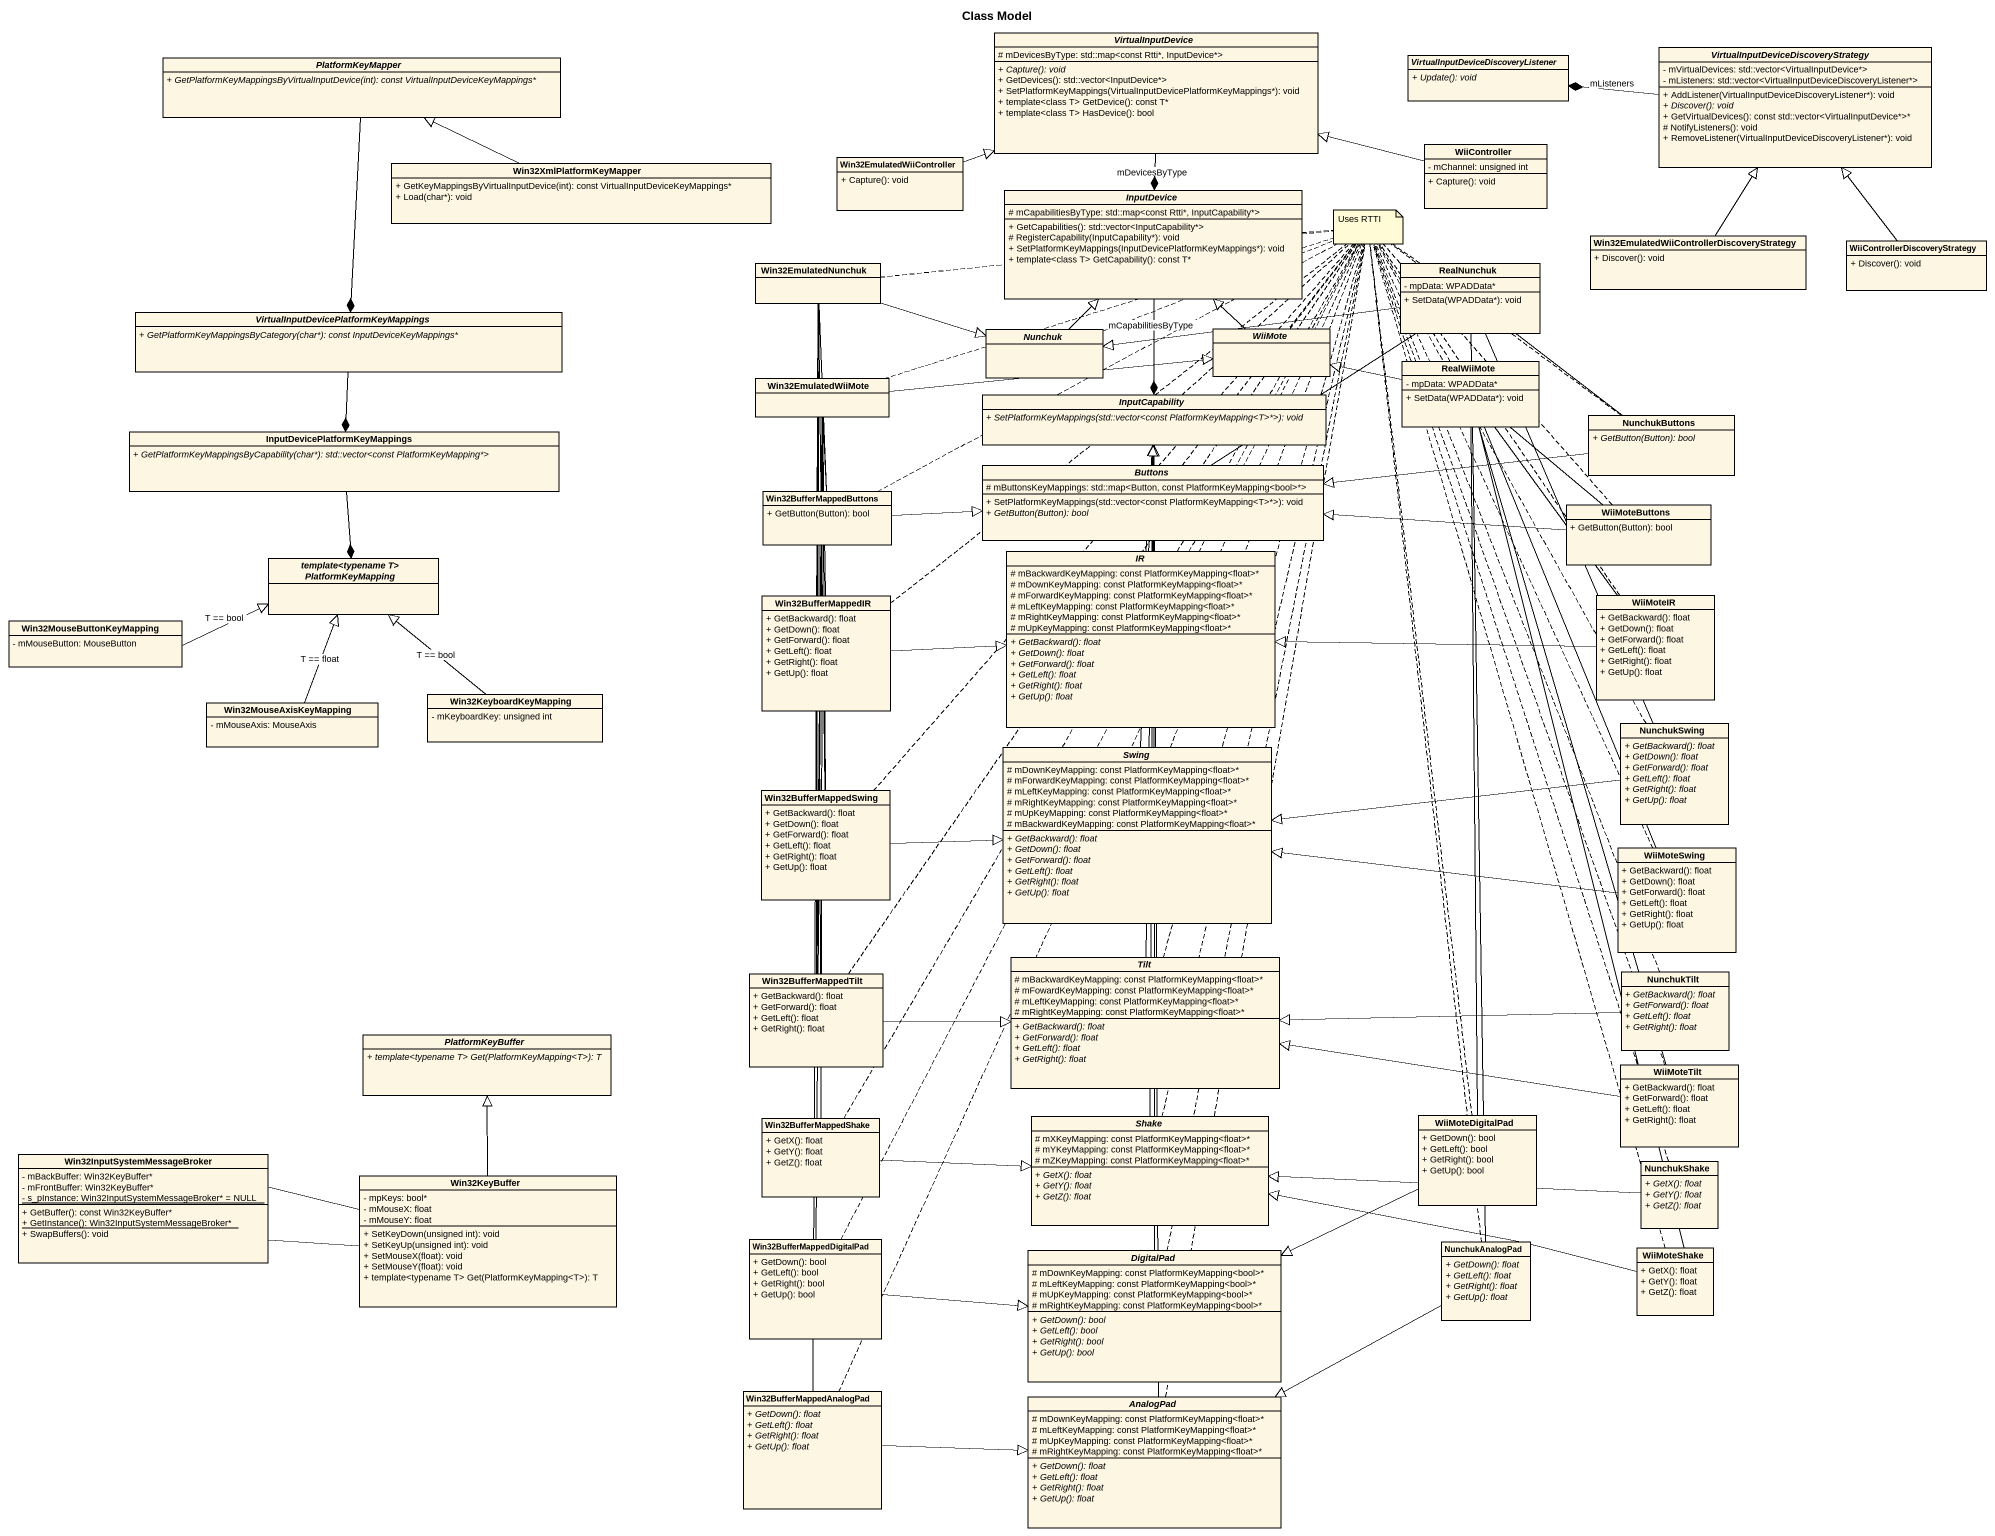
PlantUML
@startuml
title Class Model
hide circle
hide empty members
skinparam classAttributeIconSize 0
abstract class VirtualInputDevice {
  # mDevicesByType: std::map<const Rtti*, InputDevice*>
  {abstract} + Capture(): void
  + GetDevices(): std::vector<InputDevice*>
  + SetPlatformKeyMappings(VirtualInputDevicePlatformKeyMappings*): void
  + template<class T> GetDevice(): const T*
  + template<class T> HasDevice(): bool
}
abstract class PlatformKeyMapper {
  {abstract} + GetPlatformKeyMappingsByVirtualInputDevice(int): const VirtualInputDeviceKeyMappings*
}
abstract class "VirtualInputDeviceDiscoveryListener" as VirtualInputDeviceDiscoveryL {
  {abstract} + Update(): void
}
abstract class "VirtualInputDeviceDiscoveryStrategy" as VirtualInputDeviceDiscoveryS {
  - mVirtualDevices: std::vector<VirtualInputDevice*>
  - mListeners: std::vector<VirtualInputDeviceDiscoveryListener*>
  + AddListener(VirtualInputDeviceDiscoveryListener*): void
  {abstract} + Discover(): void
  + GetVirtualDevices(): const std::vector<VirtualInputDevice*>*
  # NotifyListeners(): void
  + RemoveListener(VirtualInputDeviceDiscoveryListener*): void
}
class WiiController {
  - mChannel: unsigned int
  + Capture(): void
}
class Win32XmlPlatformKeyMapper {
  + GetKeyMappingsByVirtualInputDevice(int): const VirtualInputDeviceKeyMappings*
  + Load(char*): void
}
class Win32EmulatedWiiController {
  + Capture(): void
}
abstract class InputDevice {
  # mCapabilitiesByType: std::map<const Rtti*, InputCapability*>
  + GetCapabilities(): std::vector<InputCapability*>
  # RegisterCapability(InputCapability*): void
  + SetPlatformKeyMappings(InputDevicePlatformKeyMappings*): void
  + template<class T> GetCapability(): const T*
}
class Win32EmulatedNunchuk
class RealNunchuk {
  - mpData: WPADData*
  + SetData(WPADData*): void
}
class "Win32EmulatedWiiControllerDiscoveryStrategy" as Win32EmulatedWiiControllerDi {
  + Discover(): void
}
class "WiiControllerDiscoveryStrategy" as WiiControllerDiscoveryStrate {
  + Discover(): void
}
abstract class "VirtualInputDevicePlatformKeyMappings" as VirtualInputDevicePlatformKe {
  {abstract} + GetPlatformKeyMappingsByCategory(char*): const InputDeviceKeyMappings*
}
abstract class Nunchuk
abstract class WiiMote
class Win32EmulatedWiiMote
class RealWiiMote {
  - mpData: WPADData*
  + SetData(WPADData*): void
}
abstract class InputCapability {
  {abstract} + SetPlatformKeyMappings(std::vector<const PlatformKeyMapping<T>*>): void
}
class NunchukButtons {
  {abstract} + GetButton(Button): bool
}
class "InputDevicePlatformKeyMappings" as InputDevicePlatformKeyMappin {
  {abstract} + GetPlatformKeyMappingsByCapability(char*): std::vector<const PlatformKeyMapping*>
}
class Win32BufferMappedButtons {
  + GetButton(Button): bool
}
abstract class Buttons {
  # mButtonsKeyMappings: std::map<Button, const PlatformKeyMapping<bool>*>
  + SetPlatformKeyMappings(std::vector<const PlatformKeyMapping<T>*>): void
  {abstract} + GetButton(Button): bool
}
class WiiMoteButtons {
  + GetButton(Button): bool
}
abstract class "template<typename T> PlatformKeyMapping" as template_typename_T
abstract class IR {
  # mBackwardKeyMapping: const PlatformKeyMapping<float>*
  # mDownKeyMapping: const PlatformKeyMapping<float>*
  # mForwardKeyMapping: const PlatformKeyMapping<float>*
  # mLeftKeyMapping: const PlatformKeyMapping<float>*
  # mRightKeyMapping: const PlatformKeyMapping<float>*
  # mUpKeyMapping: const PlatformKeyMapping<float>*
  {abstract} + GetBackward(): float
  {abstract} + GetDown(): float
  {abstract} + GetForward(): float
  {abstract} + GetLeft(): float
  {abstract} + GetRight(): float
  {abstract} + GetUp(): float
}
class Win32BufferMappedIR {
  + GetBackward(): float
  + GetDown(): float
  + GetForward(): float
  + GetLeft(): float
  + GetRight(): float
  + GetUp(): float
}
class WiiMoteIR {
  + GetBackward(): float
  + GetDown(): float
  + GetForward(): float
  + GetLeft(): float
  + GetRight(): float
  + GetUp(): float
}
class Win32MouseButtonKeyMapping {
  - mMouseButton: MouseButton
}
class Win32KeyboardKeyMapping {
  - mKeyboardKey: unsigned int
}
class Win32MouseAxisKeyMapping {
  - mMouseAxis: MouseAxis
}
class NunchukSwing {
  {abstract} + GetBackward(): float
  {abstract} + GetDown(): float
  {abstract} + GetForward(): float
  {abstract} + GetLeft(): float
  {abstract} + GetRight(): float
  {abstract} + GetUp(): float
}
abstract class Swing {
  # mDownKeyMapping: const PlatformKeyMapping<float>*
  # mForwardKeyMapping: const PlatformKeyMapping<float>*
  # mLeftKeyMapping: const PlatformKeyMapping<float>*
  # mRightKeyMapping: const PlatformKeyMapping<float>*
  # mUpKeyMapping: const PlatformKeyMapping<float>*
  # mBackwardKeyMapping: const PlatformKeyMapping<float>*
  {abstract} + GetBackward(): float
  {abstract} + GetDown(): float
  {abstract} + GetForward(): float
  {abstract} + GetLeft(): float
  {abstract} + GetRight(): float
  {abstract} + GetUp(): float
}
class Win32BufferMappedSwing {
  + GetBackward(): float
  + GetDown(): float
  + GetForward(): float
  + GetLeft(): float
  + GetRight(): float
  + GetUp(): float
}
class WiiMoteSwing {
  + GetBackward(): float
  + GetDown(): float
  + GetForward(): float
  + GetLeft(): float
  + GetRight(): float
  + GetUp(): float
}
abstract class Tilt {
  # mBackwardKeyMapping: const PlatformKeyMapping<float>*
  # mFowardKeyMapping: const PlatformKeyMapping<float>*
  # mLeftKeyMapping: const PlatformKeyMapping<float>*
  # mRightKeyMapping: const PlatformKeyMapping<float>*
  {abstract} + GetBackward(): float
  {abstract} + GetForward(): float
  {abstract} + GetLeft(): float
  {abstract} + GetRight(): float
}
class Win32BufferMappedTilt {
  + GetBackward(): float
  + GetForward(): float
  + GetLeft(): float
  + GetRight(): float
}
class NunchukTilt {
  {abstract} + GetBackward(): float
  {abstract} + GetForward(): float
  {abstract} + GetLeft(): float
  {abstract} + GetRight(): float
}
abstract class PlatformKeyBuffer {
  {abstract} + template<typename T> Get(PlatformKeyMapping<T>): T
}
class WiiMoteTilt {
  + GetBackward(): float
  + GetForward(): float
  + GetLeft(): float
  + GetRight(): float
}
class Win32BufferMappedShake {
  + GetX(): float
  + GetY(): float
  + GetZ(): float
}
abstract class Shake {
  # mXKeyMapping: const PlatformKeyMapping<float>*
  # mYKeyMapping: const PlatformKeyMapping<float>*
  # mZKeyMapping: const PlatformKeyMapping<float>*
  {abstract} + GetX(): float
  {abstract} + GetY(): float
  {abstract} + GetZ(): float
}
class WiiMoteDigitalPad {
  + GetDown(): bool
  + GetLeft(): bool
  + GetRight(): bool
  + GetUp(): bool
}
class "Win32InputSystemMessageBroker" as Win32InputSystemMessageBroke {
  - mBackBuffer: Win32KeyBuffer*
  - mFrontBuffer: Win32KeyBuffer*
  {static} - s_pInstance: Win32InputSystemMessageBroker* = NULL
  + GetBuffer(): const Win32KeyBuffer*
  {static} + GetInstance(): Win32InputSystemMessageBroker*
  + SwapBuffers(): void
}
class Win32KeyBuffer {
  - mpKeys: bool*
  - mMouseX: float
  - mMouseY: float
  + SetKeyDown(unsigned int): void
  + SetKeyUp(unsigned int): void
  + SetMouseX(float): void
  + SetMouseY(float): void
  + template<typename T> Get(PlatformKeyMapping<T>): T
}
class NunchukShake {
  {abstract} + GetX(): float
  {abstract} + GetY(): float
  {abstract} + GetZ(): float
}
class Win32BufferMappedDigitalPad {
  + GetDown(): bool
  + GetLeft(): bool
  + GetRight(): bool
  + GetUp(): bool
}
abstract class DigitalPad {
  # mDownKeyMapping: const PlatformKeyMapping<bool>*
  # mLeftKeyMapping: const PlatformKeyMapping<bool>*
  # mUpKeyMapping: const PlatformKeyMapping<bool>*
  # mRightKeyMapping: const PlatformKeyMapping<bool>*
  {abstract} + GetDown(): bool
  {abstract} + GetLeft(): bool
  {abstract} + GetRight(): bool
  {abstract} + GetUp(): bool
}
class NunchukAnalogPad {
  {abstract} + GetDown(): float
  {abstract} + GetLeft(): float
  {abstract} + GetRight(): float
  {abstract} + GetUp(): float
}
class WiiMoteShake {
  + GetX(): float
  + GetY(): float
  + GetZ(): float
}
class Win32BufferMappedAnalogPad {
  {abstract} + GetDown(): float
  {abstract} + GetLeft(): float
  {abstract} + GetRight(): float
  {abstract} + GetUp(): float
}
abstract class AnalogPad {
  # mDownKeyMapping: const PlatformKeyMapping<float>*
  # mLeftKeyMapping: const PlatformKeyMapping<float>*
  # mUpKeyMapping: const PlatformKeyMapping<float>*
  # mRightKeyMapping: const PlatformKeyMapping<float>*
  {abstract} + GetDown(): float
  {abstract} + GetLeft(): float
  {abstract} + GetRight(): float
  {abstract} + GetUp(): float
}
VirtualInputDevice --* InputDevice : mDevicesByType
PlatformKeyMapper --* VirtualInputDevicePlatformKe
VirtualInputDeviceDiscoveryS -left-* VirtualInputDeviceDiscoveryL : mListeners
WiiController -left-|> VirtualInputDevice
Win32XmlPlatformKeyMapper -left-|> PlatformKeyMapper
Win32EmulatedWiiController -right-|> VirtualInputDevice
InputDevice --* InputCapability : mCapabilitiesByType
Win32EmulatedNunchuk -right-|> Nunchuk
Win32EmulatedNunchuk -- Win32BufferMappedButtons
Win32EmulatedNunchuk -- Win32BufferMappedSwing
Win32EmulatedNunchuk -- Win32BufferMappedTilt
Win32EmulatedNunchuk -- Win32BufferMappedShake
Win32EmulatedNunchuk -- Win32BufferMappedAnalogPad
RealNunchuk -left-|> Nunchuk
RealNunchuk -- NunchukButtons
RealNunchuk -- Buttons
RealNunchuk -- NunchukSwing
RealNunchuk -- NunchukAnalogPad
Win32EmulatedWiiControllerDi -up-|> VirtualInputDeviceDiscoveryS
WiiControllerDiscoveryStrate -up-|> VirtualInputDeviceDiscoveryS
VirtualInputDevicePlatformKe --* InputDevicePlatformKeyMappin
Nunchuk -up-|> InputDevice
WiiMote -up-|> InputDevice
Win32EmulatedWiiMote -right-|> WiiMote
Win32EmulatedWiiMote -- Win32BufferMappedButtons
Win32EmulatedWiiMote -- Win32BufferMappedIR
Win32EmulatedWiiMote -- Win32BufferMappedSwing
Win32EmulatedWiiMote -- Win32BufferMappedTilt
Win32EmulatedWiiMote -- Win32BufferMappedShake
Win32EmulatedWiiMote -- Win32BufferMappedDigitalPad
RealWiiMote -left-|> WiiMote
RealWiiMote -- WiiMoteButtons
RealWiiMote -- WiiMoteIR
RealWiiMote -- WiiMoteSwing
RealWiiMote -- WiiMoteTilt
RealWiiMote -- WiiMoteDigitalPad
RealWiiMote -- WiiMoteShake
NunchukButtons -left-|> Buttons
InputDevicePlatformKeyMappin --* template_typename_T
Win32BufferMappedButtons -right-|> Buttons
Buttons -up-|> InputCapability
WiiMoteButtons -left-|> Buttons
IR -up-|> InputCapability
Win32BufferMappedIR -right-|> IR
WiiMoteIR -left-|> IR
Win32MouseButtonKeyMapping -right-|> template_typename_T : T == bool
Win32KeyboardKeyMapping -up-|> template_typename_T : T == bool
Win32MouseAxisKeyMapping -up-|> template_typename_T : T == float
NunchukSwing -left-|> Swing
Swing -up-|> InputCapability
Win32BufferMappedSwing -right-|> Swing
WiiMoteSwing -left-|> Swing
Tilt -up-|> InputCapability
Win32BufferMappedTilt -right-|> Tilt
NunchukTilt -left-|> Tilt
WiiMoteTilt -left-|> Tilt
Win32BufferMappedShake -right-|> Shake
Shake -up-|> InputCapability
WiiMoteDigitalPad -left-|> DigitalPad
Win32InputSystemMessageBroke -right- Win32KeyBuffer
Win32InputSystemMessageBroke -right- Win32KeyBuffer
Win32KeyBuffer -up-|> PlatformKeyBuffer
NunchukShake -left-|> Shake
Win32BufferMappedDigitalPad -right-|> DigitalPad
DigitalPad -up-|> InputCapability
NunchukAnalogPad -left-|> AnalogPad
WiiMoteShake -left-|> Shake
Win32BufferMappedAnalogPad -right-|> AnalogPad
AnalogPad -up-|> InputCapability
note as N1
  Uses RTTI
end note
N1 .. WiiMote
N1 .. Nunchuk
N1 .. InputDevice
N1 .. RealNunchuk
N1 .. RealWiiMote
N1 .. Win32EmulatedNunchuk
N1 .. Win32EmulatedWiiMote
N1 .. InputCapability
N1 .. Buttons
N1 .. IR
N1 .. Swing
N1 .. Tilt
N1 .. Shake
N1 .. DigitalPad
N1 .. AnalogPad
N1 .. Win32BufferMappedButtons
N1 .. Win32BufferMappedIR
N1 .. Win32BufferMappedSwing
N1 .. Win32BufferMappedTilt
N1 .. Win32BufferMappedShake
N1 .. Win32BufferMappedDigitalPad
N1 .. Win32BufferMappedAnalogPad
N1 .. NunchukButtons
N1 .. WiiMoteButtons
N1 .. WiiMoteIR
N1 .. NunchukSwing
N1 .. WiiMoteSwing
N1 .. NunchukTilt
N1 .. WiiMoteTilt
N1 .. NunchukShake
N1 .. WiiMoteShake
N1 .. WiiMoteDigitalPad
N1 .. NunchukAnalogPad
@enduml
